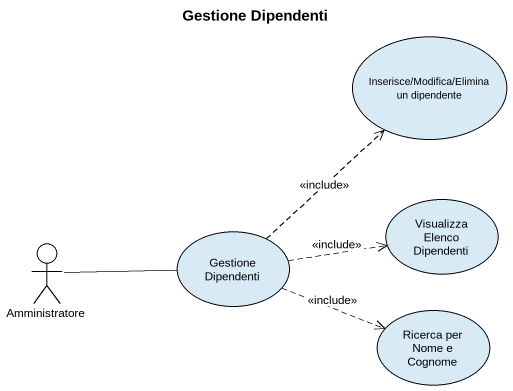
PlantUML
@startuml
title Gestione Dipendenti
usecase "Inserisce/Modifica/Elimina un dipendente" as Inserisce_Modifica_Elimina
usecase "Visualizza Elenco Dipendenti" as Visualizza_Elenco_Dipendenti
actor Amministratore
usecase "Gestione Dipendenti" as Gestione_Dipendenti
usecase "Ricerca per Nome e Cognome" as Ricerca_per_Nome_e_Cognome
Amministratore -right- Gestione_Dipendenti
Gestione_Dipendenti .up.> Inserisce_Modifica_Elimina : <<include>>
Gestione_Dipendenti .right.> Visualizza_Elenco_Dipendenti : <<include>>
Gestione_Dipendenti .right.> Ricerca_per_Nome_e_Cognome : <<include>>
@enduml
